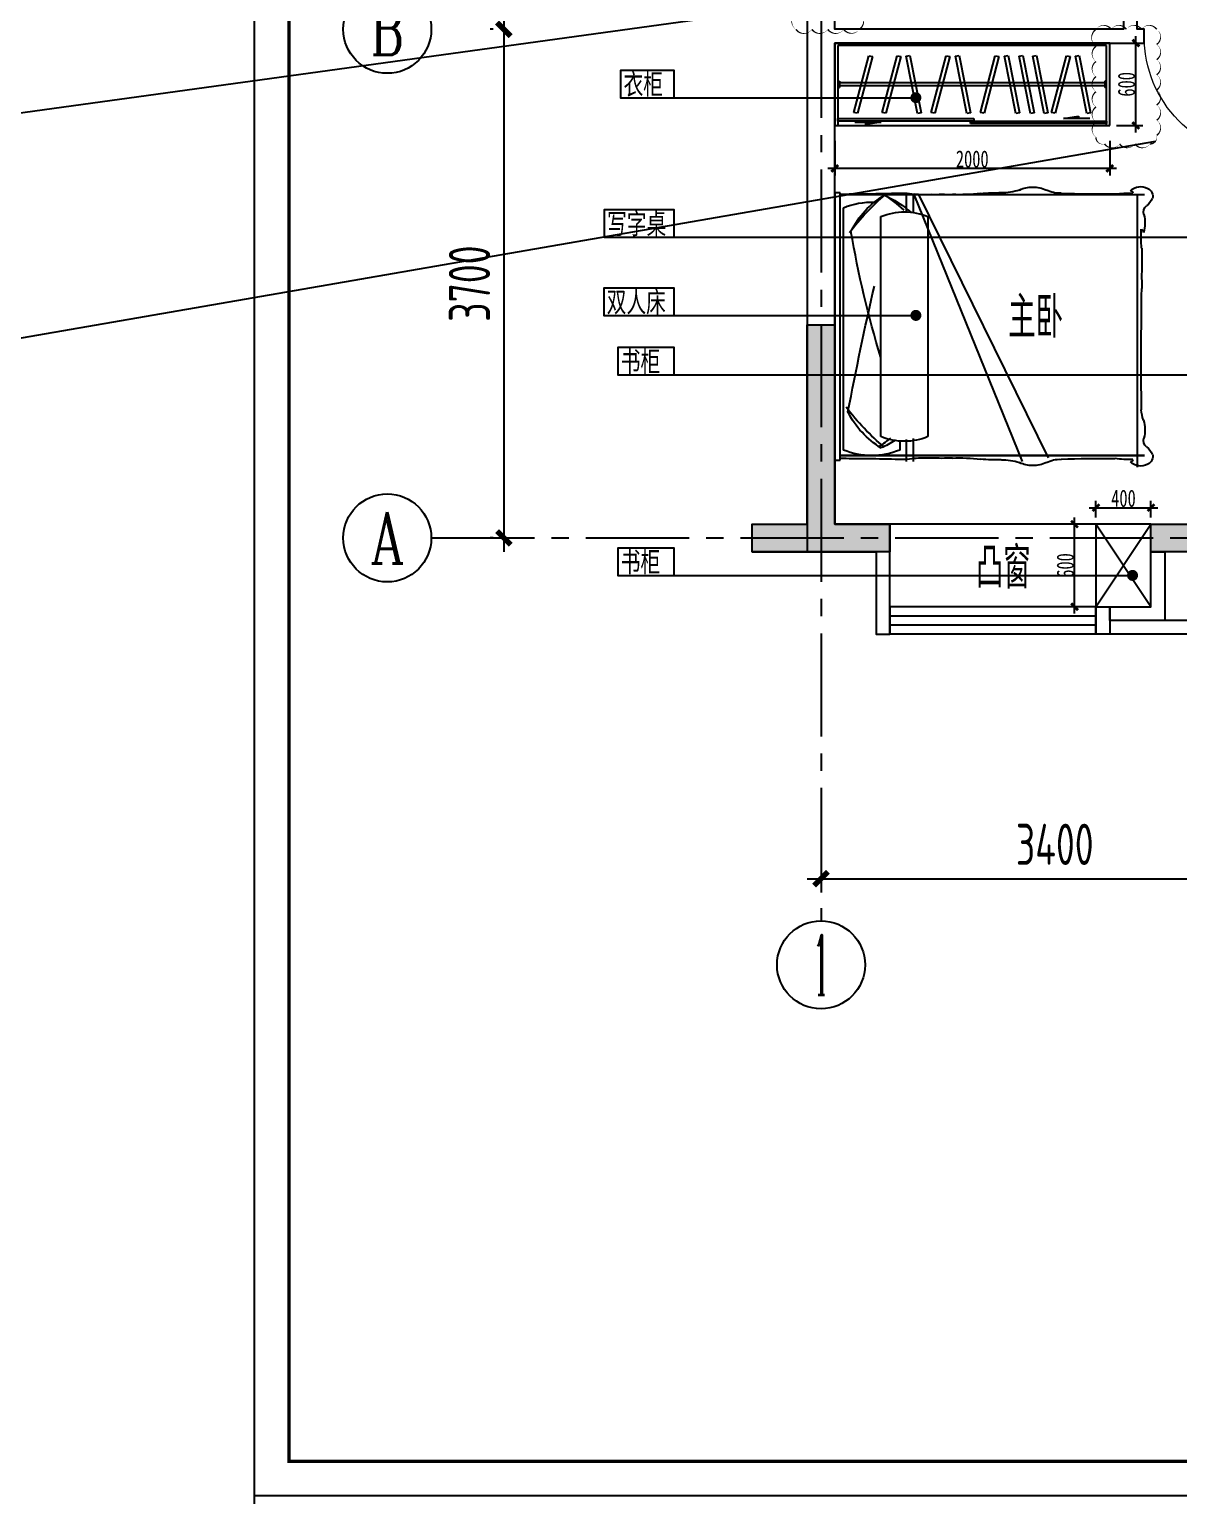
# Model space of a CAD drawing. Header units: millimetres. Extents: x -133666 to 880576, y -269375 to 86941.
# Drawn here: x 20716 to 29075, y -106042 to -95375 of the extents above; entities that cross this region are included whole.
import ezdxf
from ezdxf.enums import TextEntityAlignment as Align

# ---------------------------------------------------------------- set-up
doc = ezdxf.new("R2010")
doc.units = ezdxf.units.MM
doc.header["$LTSCALE"] = 1000
for name, pattern in [('CENTER', [50.8, 31.75, -6.35, 6.35, -6.35]), ('CENTER2', [1.125, 0.75, -0.125, 0.125, -0.125]), ('DASH', [0.35, 0.25, -0.1])]:
    doc.linetypes.add(name, pattern=pattern)
doc.layers.get('0').update_dxf_attribs({"linetype": 'CONTINUOUS'})
doc.layers.get('Defpoints').update_dxf_attribs({"color": 6, "linetype": 'CONTINUOUS'})
for name, color, linetype in [('6#轴网(1-4)20181120$0$11 12 17 18 19 20 21 22-ZW$0$AXIS_轴号_A', 8, 'CONTINUOUS'), ('6#轴网(1-4)20181120$0$11 12 17 18 19 20 21 22-ZW$0$AXIS_轴文_A', 8, 'CONTINUOUS'), ('6#轴网(1-4)20181120$0$AXIS_TEXT', 8, 'CONTINUOUS'), ('A-FUR', 8, 'CONTINUOUS'), ('A-Lvtry', 5, 'CONTINUOUS'), ('A-看线', 105, 'CONTINUOUS'), ('AXIS', 253, 'CENTER'), ('BORDER', 7, 'CONTINUOUS'), ('DIM', 3, 'CONTINUOUS'), ('PUB_HATCH', 8, 'CONTINUOUS'), ('PUB_TEXT', 7, 'CONTINUOUS'), ('WALL', 2, 'CONTINUOUS'), ('WINDOW', 4, 'CONTINUOUS'), ('ZZ001-PC 轮廓', 30, 'CONTINUOUS'), ('剪力墙', 6, 'CONTINUOUS'), ('栏杆', 142, 'CONTINUOUS')]:
    doc.layers.add(name, color=color, linetype=linetype)
doc.layers.add('S-ANNO-REVS', color=1, linetype='CONTINUOUS', true_color=0xff0000, plot=False)
doc.styles.add('6#轴网(1-4)20181120$0$11 12 17 18 19 20 21 22-ZW$0$_TCH_AXIS', font='COMPLEX', dxfattribs={"bigfont": 'GBCBIG'})
doc.styles.add('6#轴网(1-4)20181120$0$COMPLEX', font='COMPLEX')
doc.styles.add('DIM', font='', dxfattribs={"width": 0.7})
doc.styles.get("Standard").update_dxf_attribs({"font": 'tssdeng.shx', "bigfont": 'tssdchn.shx'})
doc.styles.add('ZZ', font='tssdeng.shx', dxfattribs={"width": 0.7, "bigfont": 'tssdchn.shx'})
doc.styles.add('黑体', font='simhei.ttf')
doc.styles.get('DIM').set_extended_font_data('SimSun')
doc.dimstyles.new('TSSD_100_100', dxfattribs={"dimtxt": 300, "dimasz": 100, "dimexe": 100, "dimexo": 250, "dimgap": 100, "dimtad": 1, "dimdec": 0, "dimzin": 0, "dimdsep": 46, "dimtxsty": 'ZZ', "dimblk": 'ARCHTICK', "dimcen": 0, "dimdle": 100, "dimclrd": 256, "dimclrt": 7, "dimadec": 0, "dimazin": 0, "dimtfac": 1, "dimtdec": 0, "dimtix": 1, "dimtmove": 2, "dimatfit": 3, "dimfxl": 0, "dimtolj": 1, "dimtzin": 0, "dimarcsym": 0})
doc.dimstyles.new('金螳螂1-50', dxfattribs={"dimscale": 50, "dimtxt": 2.5, "dimasz": 1, "dimexe": 1, "dimexo": 1, "dimgap": 0.1, "dimtad": 1, "dimdec": 0, "dimrnd": 5, "dimzin": 0, "dimdsep": 46, "dimtxsty": 'DIM', "dimblk": 'ARCHTICK', "dimcen": 2, "dimdle": 1, "dimclrd": 254, "dimclre": 254, "dimclrt": 30, "dimadec": 0, "dimazin": 0, "dimtfac": 1, "dimtdec": 0, "dimtix": 1, "dimtmove": 2, "dimatfit": 3, "dimldrblk": 'A', "dimfxl": 0, "dimtolj": 1, "dimtzin": 0, "dimarcsym": 0})

# ---------------------------------------------------------------- blocks, each defined once
blk = doc.blocks.new('u5g')
at = {"color": 8, "linetype": 'DASH', "ltscale": 20}
for p, q in [((20, -300), (30, -300)), ((20, -350), (30, -350)), ((30, -300), (30, -350)), ((1695, -312.5), (30, -312.5)), ((1695, -337.5), (30, -337.5)), ((1705, -300), (1695, -300)), ((1695, -300), (1695, -350)), ((1705, -350), (1695, -350))]:
    blk.add_line(p, q, dxfattribs=at)
at = {"color": 8, "ltscale": 20}
for p, q in [((124.9, -623), (290.1, -623)), ((290.1, -623), (195, -641.9)), ((195, -641.9), (195, -623)), ((1434.9, -595), (1530, -576.1)), ((1600.1, -595), (1434.9, -595)), ((1530, -576.1), (1530, -595))]:
    blk.add_line(p, q, dxfattribs=at)
at = {"linetype": 'DASH', "ltscale": 20}
for points in [[(1725, 0), (0, 0), (0, -650), (1725, -650)], [(20, -595), (872.5, -595), (872.5, -615), (20, -615)], [(852.5, -615), (1705, -615), (1705, -635), (852.5, -635)]]:
    blk.add_lwpolyline(points, close=True, dxfattribs=at)
blk.add_lwpolyline([(1705, -650), (1705, -20), (20, -20), (20, -650)], dxfattribs=at)
at = {"color": 8, "linetype": 'DASH', "ltscale": 20}
for points in [[(120.6, -547.7), (214.1, -99.8), (237.1, -104.6), (143.5, -552.5)], [(297.3, -547.7), (390.9, -99.8), (413.8, -104.6), (320.3, -552.5)], [(518.6, -554.1), (447.8, -102.1), (471, -98.4), (541.8, -550.4)], [(604.7, -547.7), (698.2, -99.8), (721.2, -104.6), (627.7, -552.5)], [(827.7, -554.1), (756.9, -102.1), (780.1, -98.4), (850.9, -550.4)], [(913.8, -547.7), (1007.3, -99.8), (1030.3, -104.6), (936.8, -552.5)], [(1135.1, -554.1), (1064.3, -102.1), (1087.5, -98.4), (1158.3, -550.4)], [(1228.3, -554.1), (1157.5, -102.1), (1180.7, -98.4), (1251.5, -550.4)], [(1313.9, -554.1), (1243.1, -102.1), (1266.3, -98.4), (1337.1, -550.4)], [(1360, -547.7), (1453.5, -99.8), (1476.5, -104.6), (1383, -552.5)], [(1581.2, -554.1), (1510.4, -102.1), (1533.7, -98.4), (1604.4, -550.4)]]:
    blk.add_lwpolyline(points, close=True, dxfattribs=at)
blk = doc.blocks.new('床-次')
for p, q in [((-40, -1196, 0), (-40, 750)), ((-40, 750), (0, 750)), ((0, 750), (0, -1196, 0)), ((-40, 738), (-2254, 738, 0)), ((-40, 738), (-2254, 738, 0)), ((-2200, 738, 0), (-2200, -1247, 0)), ((-608, 738), (-1552, -1178, 0)), ((-575, 738), (-1364, -1204, 0)), ((-571, 738), (-571, 606)), ((-520, 738), (-520, 615)), ((-63, -1122, 0), (-63, 641)), ((-678, 577), (-678, -1024, 0)), ((-336, -1024, 0), (-336, 577)), ((-571, -1037, 0), (-571, -1204, 0)), ((-520, -1046, 0), (-520, -1204, 0)), ((-473, -1057, 0), (-473, -1122, 0)), ((-40, -1158, 0), (-2254, -1158, 0)), ((-40, -1161, 0), (-2254, -1161, 0)), ((0, -1196, 0), (-40, -1196, 0)), ((0, -1196, 0), (0, -1196, 0))]:
    blk.add_line(p, q)
for centre, radius, start, end in [((-2251, 726, 0), 61.8, 114.6552, 197.0582), ((-2225, 689, 0), 106, 45.7841, 118.7213), ((-2151, 749, 0), 16, 93.3957, 183.4418), ((-2166, -467, 0), 1215, 83.9678, 90.0408), ((-1636, 955), 209, 267.1562, 297.4576), ((-1447, 581), 210, 87.9632, 116.1276), ((-1431, 599), 192, 63.047, 92.6492), ((-1226, 1105), 355, 250.6064, 272.328), ((-1221, -1525), 2276, 85.9688, 89.7495), ((-481, 164), 584, 86.0367, 99.5331), ((-2183, 764, 0), 138, 203.7061, 231.956), ((-2298, 610, 0), 53.6, 340.2311, 55.8644), ((-1899, 5580, 0), 4841, 268.3597, 272.9952), ((-909, 2045), 1309, 263.3302, 272.3581), ((-778, -774), 1513, 87.0776, 92.9224), ((-656, 1541), 806, 266.782, 275.5915), ((-58, 47), 749, 113.8347, 131.4622), ((532, -530), 1549, 124.5749, 131.8881), ((-775, -20652), 21401, 88.4924, 89.1043), ((-1547, -637), 1811, 37.3131, 49.4206), ((-690, 186), 638, 26.4088, 59.0003), ((-268, 143), 539, 67.6212, 92.1024), ((-160, -2198), 2940, 87.6616, 91.0116), ((-2020, 531, 0), 236, 164.9987, 197.1808), ((-507, 162), 449, 67.6212, 112.3788), ((-2203, 452, 0), 43.4, 129.0734, 167.946), ((-3162, 430, 0), 934, 354.9526, 3.4165), ((-7155, 1654, 0), 7136, 342.8602, 350.4427), ((5543, 272, 0), 7776, 179.4426, 181.0757), ((-1420, 79, 0), 813, 176.6723, 181.7242), ((-34508, -459, 0), 32279, 359.3428, 0.9116), ((-27131, -6036, 0), 27529, 10.8714, 12.8171), ((-2529, -808, 0), 300, 341.3052, 356.0421), ((-1524, 287, 0), 1811, 309.9646, 322.6869), ((-667, -560, 0), 638, 300.9997, 333.5912), ((-2020, -974, 0), 236, 162.8192, 195.0013), ((-2298, -1053, 0), 53.6, 304.1356, 19.7689), ((-507, -609, 0), 449, 247.6212, 292.3788), ((-35, -421, 0), 749, 237.4638, 246.1653), ((555, 180, 0), 1549, 231.6372, 235.4251), ((-2251, -1169, 0), 61.8, 162.9418, 245.3448), ((-2183, -1207, 0), 138, 128.044, 156.2939), ((-268, -623, 0), 539, 247.6212, 292.3788), ((-2225, -1132, 0), 106, 241.2787, 314.2159), ((-2166, 24, 0), 1215, 269.9592, 276.0322), ((-2151, -1192, 0), 16, 176.5582, 266.6043), ((-1899, -6023, 0), 4841, 87.0048, 91.6403), ((-1636, -1398, 0), 209, 62.5424, 92.8438), ((-1447, -1024, 0), 210, 243.8724, 272.0368), ((-1431, -1042, 0), 192, 267.3508, 296.953), ((-1226, -1548, 0), 355, 87.672, 109.3936), ((-1221, 1082, 0), 2276, 270.2505, 274.0312), ((-909, -2488, 0), 1309, 87.6419, 96.6698), ((-778, 331, 0), 1513, 267.0776, 272.9224), ((-656, -1984, 0), 806, 84.4085, 93.218), ((-481, -607, 0), 584, 260.4669, 273.9633), ((-775, 20209, 0), 21401, 270.8957, 271.5076), ((-160, 1755, 0), 2940, 268.9884, 272.3384)]:
    blk.add_arc(centre, radius, start, end)
blk = doc.blocks.new('6#轴网(1-4)20181120$0$_AXISO')
at = {"color": 8}
blk.add_circle((0, 0), 0.5, dxfattribs=at)
at = {"layer": '6#轴网(1-4)20181120$0$AXIS_TEXT', "color": 8, "style": '6#轴网(1-4)20181120$0$COMPLEX', "width": 1.041667}
blk.add_attdef('A', text='', height=0.56, dxfattribs=at).set_placement((-0.25, -0.28), (0.25, -0.28), align=Align.FIT)
blk = doc.blocks.new('_ArchTick')
at = {"color": 0, "linetype": 'ByBlock', "const_width": 0.4}
blk.add_lwpolyline([(-0.5, -0.5), (0.5, 0.5)], dxfattribs=at)
blk = doc.blocks.new('*D349')
at = {"layer": 'Defpoints', "color": 0, "transparency": 16777216}
for p in [(3400, -1600), (0, -1725), (3400, -2379)]:
    blk.add_point(p, dxfattribs=at)
at = {"layer": 'DIM', "color": 0, "lineweight": -2, "transparency": 16777216}
for p, q in [((3400, -1850), (3400, -2479)), ((0, -1975), (0, -2479))]:
    blk.add_line(p, q, dxfattribs=at)
at = {"layer": 'DIM', "lineweight": -2, "transparency": 16777216}
blk.add_line((-100, -2379), (3500, -2379), dxfattribs=at)
at = {"layer": 'DIM', "lineweight": -2, "transparency": 16777216, "xscale": 100, "yscale": 100, "zscale": 100, "rotation": 180}
blk.add_blockref('_ArchTick', (0, -2379), dxfattribs=at)
at = {"layer": 'DIM', "lineweight": -2, "transparency": 16777216, "xscale": 100, "yscale": 100, "zscale": 100}
blk.add_blockref('_ArchTick', (3400, -2379), dxfattribs=at)
at = {"layer": 'DIM', "color": 7, "transparency": 16777216, "insert": (1700, -2129), "char_height": 300, "attachment_point": 5, "style": 'ZZ'}
blk.add_mtext('\\A1;3400', dxfattribs=at)
blk = doc.blocks.new('*D351')
at = {"layer": 'Defpoints', "color": 0, "transparency": 16777216}
for p in [(-2135, 5800), (-2307, 3800), (-2135, 3800)]:
    blk.add_point(p, dxfattribs=at)
at = {"layer": 'DIM', "lineweight": -2, "transparency": 16777216}
blk.add_line((-2307, 5900), (-2307, 3700), dxfattribs=at)
at = {"layer": 'DIM', "color": 0, "lineweight": -2, "transparency": 16777216}
for p, q in [((-2385, 5800), (-2407, 5800)), ((-2385, 3800), (-2407, 3800))]:
    blk.add_line(p, q, dxfattribs=at)
at = {"layer": 'DIM', "lineweight": -2, "transparency": 16777216, "xscale": 100, "yscale": 100, "zscale": 100}
for p, rotation in [((-2307, 5800), 90), ((-2307, 3800), 270)]:
    blk.add_blockref('_ArchTick', p, dxfattribs=dict(at, rotation=rotation))
at = {"layer": 'DIM', "color": 7, "transparency": 16777216, "insert": (-2557, 4800), "char_height": 300, "attachment_point": 5, "rotation": 90, "style": 'ZZ'}
blk.add_mtext('\\A1;2000', dxfattribs=at)
blk = doc.blocks.new('*D352')
at = {"layer": 'Defpoints', "color": 0, "transparency": 16777216}
for p in [(-2135, 3800), (-2307, 100), (-2135, 100)]:
    blk.add_point(p, dxfattribs=at)
at = {"layer": 'DIM', "lineweight": -2, "transparency": 16777216}
blk.add_line((-2307, 3900), (-2307, 0), dxfattribs=at)
at = {"layer": 'DIM', "color": 0, "lineweight": -2, "transparency": 16777216}
for p, q in [((-2385, 3800), (-2407, 3800)), ((-2385, 100), (-2407, 100))]:
    blk.add_line(p, q, dxfattribs=at)
at = {"layer": 'DIM', "lineweight": -2, "transparency": 16777216, "xscale": 100, "yscale": 100, "zscale": 100}
for p, rotation in [((-2307, 3800), 90), ((-2307, 100), 270)]:
    blk.add_blockref('_ArchTick', p, dxfattribs=dict(at, rotation=rotation))
at = {"layer": 'DIM', "color": 7, "transparency": 16777216, "insert": (-2557, 1950), "char_height": 300, "attachment_point": 5, "rotation": 90, "style": 'ZZ'}
blk.add_mtext('\\A1;3700', dxfattribs=at)
blk = doc.blocks.new('*D322')
at = {"layer": 'Defpoints', "color": 0, "transparency": 16777216}
for p in [(26574, -96075), (28574, -96075), (26574, -96387)]:
    blk.add_point(p, dxfattribs=at)
at = {"layer": 'DIM', "color": 254, "lineweight": -2, "transparency": 16777216}
for p, q in [((26574, -96187), (26574, -96437)), ((28574, -96187), (28574, -96437)), ((28624, -96387), (26524, -96387))]:
    blk.add_line(p, q, dxfattribs=at)
at = {"layer": 'DIM', "color": 254, "lineweight": -2, "transparency": 16777216, "xscale": 50, "yscale": 50, "zscale": 50, "rotation": 180}
blk.add_blockref('_ArchTick', (26574, -96387), dxfattribs=at)
at = {"layer": 'DIM', "color": 254, "lineweight": -2, "transparency": 16777216, "xscale": 50, "yscale": 50, "zscale": 50}
blk.add_blockref('_ArchTick', (28574, -96387), dxfattribs=at)
at = {"layer": 'DIM', "color": 30, "transparency": 16777216, "insert": (27574, -96319), "char_height": 125, "attachment_point": 5, "style": 'DIM'}
blk.add_mtext('\\A1;2000', dxfattribs=at)
blk = doc.blocks.new('A')
for p, q in [((-0.37, 0), (-2.13, 0)), ((-1.44, 1.15), (-1.09, 1.44)), ((-1.44, 1.15), (-0.37, 0)), ((-1.44, -1.15), (-0.37, 0)), ((-1.09, 1.44), (0, 0)), ((-1.09, -1.44), (0, 0)), ((-1.44, -1.15), (-1.09, -1.44))]:
    blk.add_line(p, q)
for points in [[(-1.44, 1.15), (-1.09, 1.44), (-0.37, 0), (0, 0)], [(-1.44, -1.15), (-1.09, -1.44), (-0.37, 0), (0, 0)]]:
    blk.add_solid(points)
blk = doc.blocks.new('$TCHSYS$WIN2D')
for p, q in [((-0.5, 0.5), (0.5, 0.5)), ((-0.5, 0.5), (-0.5, -0.5)), ((0.5, 0.5), (0.5, -0.5)), ((0.5, 0.1667), (-0.5, 0.1667)), ((0.5, -0.1667), (-0.5, -0.1667)), ((-0.5, -0.5), (0.5, -0.5))]:
    blk.add_line(p, q)
blk = doc.blocks.new('$DorLib2D$00000001')
for p, q in [((0.45, 0.975), (0.5, 0.975)), ((0.45, 0), (0.45, 0.975)), ((0.5, 0), (0.5, 0.975)), ((0.5, 0), (0.45, 0))]:
    blk.add_line(p, q)
at = {"lineweight": 13}
blk.add_arc((0.475, 0), 0.975, 91.4693, 180, dxfattribs=at)
blk = doc.blocks.new('B20190310213323')
at = {"layer": 'PUB_HATCH'}
for points in [[(-400, 0), (-400, 200), (0, 200), (0, 1650), (200, 1650), (200, 200), (600, 200), (600, 0)], [(3400, 200), (3400, 1650), (3600, 1650), (3600, 0), (2500, 0), (2500, 200)]]:
    blk.add_hatch(color=256, dxfattribs=at).paths.add_polyline_path(points)
at = {"layer": 'A-看线'}
blk.add_lwpolyline([(2100, 200), (600, 200)], dxfattribs=at)
at = {"layer": 'WALL'}
for points in [[(600, -400), (600, 200), (200, 200), (200, 3700), (2450, 3700), (2450, 3800), (2400, 3800), (2400, 3900), (2300, 3900), (2300, 3800), (200, 3800), (200, 6500), (0, 6500), (0, 0), (500, 0), (500, -600), (600, -600), (600, -400)], [(3600, 1650), (3600, 200), (4000, 200), (4000, 0), (3500, 0), (3500, -600), (3400, -600), (3400, 0), (2500, 0), (2500, 0), (2500, 200), (2500, 200), (2500, 200), (3400, 200), (3400, 1650)]]:
    blk.add_lwpolyline(points, dxfattribs=at)
for points in [[(2200, -400), (2500, -400), (2500, 0), (2600, 0), (2600, -500), (2200, -500)], [(2100, -400), (2200, -400), (2200, -600), (2100, -600)]]:
    blk.add_lwpolyline(points, close=True, dxfattribs=at)
at = {"layer": '剪力墙', "elevation": 0}
blk.add_lwpolyline([(-400, 0), (-400, 200), (0, 200), (0, 1650), (200, 1650), (200, 200), (600, 200), (600, 0), (-400, 0), (200, 0)], dxfattribs=at)
blk.add_lwpolyline([(3400, 200), (3400, 1650), (3600, 1650), (3600, 0), (2500, 0), (2500, 200)], close=True, dxfattribs=at)
at = {"layer": '栏杆'}
for points in [[(3400, -500), (2200, -500)], [(3400, -600), (2200, -600)]]:
    blk.add_lwpolyline(points, dxfattribs=at)
at = {"layer": 'WINDOW', "xscale": -900, "yscale": 900, "zscale": -900, "rotation": 180}
blk.add_blockref('$DorLib2D$00000001', (2900, 3750), dxfattribs=at)
at = {"layer": 'WINDOW', "xscale": -1500, "yscale": 200, "zscale": 1500}
blk.add_blockref('$TCHSYS$WIN2D', (1350, -500), dxfattribs=at)
blk = doc.blocks.new('*D314')
at = {"layer": 'Defpoints', "color": 0, "transparency": 16777216}
for p in [(28574, -95475), (28764, -95475), (28574, -96075)]:
    blk.add_point(p, dxfattribs=at)
at = {"layer": 'DIM', "color": 254, "lineweight": -2, "transparency": 16777216}
for p, q in [((28764, -96125), (28764, -95425)), ((28624, -95475), (28814, -95475)), ((28624, -96075), (28814, -96075))]:
    blk.add_line(p, q, dxfattribs=at)
at = {"layer": 'DIM', "color": 254, "lineweight": -2, "transparency": 16777216, "xscale": 50, "yscale": 50, "zscale": 50}
for p, rotation in [((28764, -95475), 90), ((28764, -96075), 270)]:
    blk.add_blockref('_ArchTick', p, dxfattribs=dict(at, rotation=rotation))
at = {"layer": 'DIM', "color": 30, "transparency": 16777216, "insert": (28696, -95775), "char_height": 125, "attachment_point": 5, "rotation": 90, "style": 'DIM'}
blk.add_mtext('\\A1;600', dxfattribs=at)
blk = doc.blocks.new('B20190319225928')
at = {"layer": 'BORDER'}
blk.add_lwpolyline([(0, 0), (0, 29700), (42000, 29700), (42000, 0)], close=True, dxfattribs=at)
at = {"layer": 'BORDER', "const_width": 50}
blk.add_lwpolyline([(2500, 500), (2500, 29200), (41500, 29200), (41500, 500)], close=True, dxfattribs=at)
blk = doc.blocks.new('*D1183')
at = {"layer": 'A-Lvtry', "color": 254, "lineweight": -2, "transparency": 16777216}
for p, q in [((28424, -98975), (28268, -98975)), ((28318, -99625), (28318, -98925)), ((28424, -99575), (28268, -99575))]:
    blk.add_line(p, q, dxfattribs=at)
at = {"layer": 'Defpoints', "color": 0, "transparency": 16777216}
for p in [(28318, -98975), (28474, -98975), (28474, -99575)]:
    blk.add_point(p, dxfattribs=at)
at = {"layer": 'A-Lvtry', "color": 254, "lineweight": -2, "transparency": 16777216, "xscale": 50, "yscale": 50, "zscale": 50}
for p, rotation in [((28318, -98975), 90), ((28318, -99575), 270)]:
    blk.add_blockref('_ArchTick', p, dxfattribs=dict(at, rotation=rotation))
at = {"layer": 'A-Lvtry', "color": 30, "transparency": 16777216, "insert": (28251, -99275), "char_height": 125, "attachment_point": 5, "rotation": 90, "style": 'DIM'}
blk.add_mtext('\\A1;600', dxfattribs=at)
blk = doc.blocks.new('*D1184')
at = {"layer": 'A-Lvtry', "color": 254, "lineweight": -2, "transparency": 16777216}
for p, q in [((28424, -98855), (28924, -98855)), ((28474, -98925), (28474, -98805)), ((28874, -98925), (28874, -98805))]:
    blk.add_line(p, q, dxfattribs=at)
at = {"layer": 'Defpoints', "color": 0, "transparency": 16777216}
for p in [(28874, -98855), (28474, -98975), (28874, -98975)]:
    blk.add_point(p, dxfattribs=at)
at = {"layer": 'A-Lvtry', "color": 254, "lineweight": -2, "transparency": 16777216, "xscale": 50, "yscale": 50, "zscale": 50, "rotation": 180}
blk.add_blockref('_ArchTick', (28474, -98855), dxfattribs=at)
at = {"layer": 'A-Lvtry', "color": 254, "lineweight": -2, "transparency": 16777216, "xscale": 50, "yscale": 50, "zscale": 50}
blk.add_blockref('_ArchTick', (28874, -98855), dxfattribs=at)
at = {"layer": 'A-Lvtry', "color": 30, "transparency": 16777216, "insert": (28674, -98787), "char_height": 125, "attachment_point": 5, "style": 'DIM'}
blk.add_mtext('\\A1;400', dxfattribs=at)
blk = doc.blocks.new('B20190222125856')
at = {"layer": 'AXIS', "linetype": 'CENTER2'}
for p, q in [((0, 11781), (0, -2685.7)), ((-2834.7, 100), (9118.1, 100))]:
    blk.add_line(p, q, dxfattribs=at)
at = {"layer": '6#轴网(1-4)20181120$0$11 12 17 18 19 20 21 22-ZW$0$AXIS_轴号_A', "color": 6}
ref = blk.add_blockref('6#轴网(1-4)20181120$0$_AXISO', (-3154.7, 3800), dxfattribs=dict(at, xscale=640, yscale=640, zscale=640))
ref.add_attrib('A', 'B', dxfattribs={"layer": '6#轴网(1-4)20181120$0$11 12 17 18 19 20 21 22-ZW$0$AXIS_轴文_A', "height": 372.8, "style": '6#轴网(1-4)20181120$0$11 12 17 18 19 20 21 22-ZW$0$_TCH_AXIS', "width": 0.823529}).set_placement((-3278.9, 3613.6), (-3030.4, 3613.6), align=Align.FIT)
ref = blk.add_blockref('6#轴网(1-4)20181120$0$_AXISO', (-3154.7, 100), dxfattribs=dict(at, xscale=640, yscale=640, zscale=640))
ref.add_attrib('A', 'A', dxfattribs={"layer": '6#轴网(1-4)20181120$0$11 12 17 18 19 20 21 22-ZW$0$AXIS_轴文_A', "height": 372.8, "style": '6#轴网(1-4)20181120$0$11 12 17 18 19 20 21 22-ZW$0$_TCH_AXIS', "width": 0.777778}).set_placement((-3278.9, -86.4), (-3030.4, -86.4), align=Align.FIT)
at = {"layer": '6#轴网(1-4)20181120$0$11 12 17 18 19 20 21 22-ZW$0$AXIS_轴号_A'}
ref = blk.add_blockref('6#轴网(1-4)20181120$0$_AXISO', (0, -3005.7), dxfattribs=dict(at, xscale=640, yscale=640, zscale=640))
ref.add_attrib('A', '1', dxfattribs={"layer": '6#轴网(1-4)20181120$0$11 12 17 18 19 20 21 22-ZW$0$AXIS_轴文_A', "height": 435.8, "style": '6#轴网(1-4)20181120$0$11 12 17 18 19 20 21 22-ZW$0$_TCH_AXIS', "width": 0.555556}).set_placement((-51.9, -3223.6), (51.9, -3223.6), align=Align.FIT)
at = {"layer": 'DIM'}
for base, p1, p2, picture, middle in [((-2307.2, 3800), (-2134.7, 5800), (-2134.7, 3800), '*D351', (-2557.2, 4800)), ((-2307.2, 100), (-2134.7, 3800), (-2134.7, 100), '*D352', (-2557.2, 1950))]:
    dim = blk.add_linear_dim(base=base, p1=p1, p2=p2, angle=90, dimstyle='TSSD_100_100', dxfattribs=at)
    dim.commit()
    dim.dimension.update_dxf_attribs({"geometry": picture, "text_midpoint": middle})
dim = blk.add_linear_dim(base=(3400, -2379.1), p1=(0, -1724.9), p2=(3400, -1600), dimstyle='TSSD_100_100', dxfattribs=at)
dim.commit()
dim.dimension.update_dxf_attribs({"geometry": '*D349', "text_midpoint": (1700, -2129.1)})

msp = doc.modelspace()

# ---------------------------------------------------------------- linework, layer by layer
at = {"layer": 'PUB_TEXT'}
for points in [[(25406.5, -95872.2), (25406.5, -95673.3), (25016.6, -95673.3), (25016.6, -95872.2)], [(25406.5, -96886.8), (25406.5, -96687.9), (24896.9, -96687.9), (24896.9, -96886.8)], [(25406.5, -97455.8), (25406.5, -97256.9), (24893.8, -97256.9), (24893.8, -97455.8)], [(25406.5, -97889.4), (25406.5, -97690.5), (24996.5, -97690.5), (24996.5, -97889.4)], [(25406.5, -99347.4), (25406.5, -99148.5), (24996.5, -99148.5), (24996.5, -99347.4)]]:
    msp.add_lwpolyline(points, close=True, dxfattribs=at)
at = {"layer": 'ZZ001-PC 轮廓'}
msp.add_xline((22353.8, -133793.6), (0, 1), dxfattribs=at)

# ---------------------------------------------------------------- block references
at = {"layer": 'A-FUR', "xscale": 1.159400000236928, "yscale": 0.9231000000145286}
msp.add_blockref('u5g', (26574, -95474.8), dxfattribs=at)
at = {"layer": 'A-FUR', "extrusion": (-1.25171e-07, 4.56361e-07, -1), "zscale": -1.000000000000007}
msp.add_blockref('床-次', (-26574, -97313.8, -0.1), dxfattribs=at)
at = {"layer": 'DIM'}
msp.add_blockref('B20190222125856', (26474, -99174.8), dxfattribs=at)

# ---------------------------------------------------------------- texts
at = {"layer": 'PUB_TEXT', "style": '黑体', "width": 0.7}
for s, p in [('衣柜', (25038.1, -95849.4)), ('写字桌', (24918.3, -96864)), ('双人床', (24915.3, -97433)), ('书柜', (25018, -97866.6)), ('书柜', (25018, -99324.6))]:
    msp.add_text(s, height=150, dxfattribs=at).set_placement(p)
at = {"layer": 'PUB_TEXT', "width": 0.7}
for s, p in [('主卧', (27835.6, -97620.2)), ('凸窗', (27600.1, -99442.2))]:
    msp.add_text(s, height=300, dxfattribs=at).set_placement(p)

# ---------------------------------------------------------------- dimensions: what is measured, and where the dimension line sits
at = {"layer": 'DIM'}
dim = msp.add_linear_dim(base=(26574, -96386.5), p1=(28573.9, -96074.8), p2=(26574, -96074.8), dimstyle='金螳螂1-50', dxfattribs=at)
dim.commit()
dim.dimension.update_dxf_attribs({"geometry": '*D322', "text_midpoint": (27573.9, -96319)})

# ---------------------------------------------------------------- next in the draw order: block references
at = {"layer": 'WALL'}
msp.add_blockref('B20190310213323', (26374, -99174.8), dxfattribs=at)

# ---------------------------------------------------------------- next in the draw order: linework, layer by layer
at = {"layer": 'A-FUR'}
for p, q in [((28474, -99574.8), (28874, -98974.8)), ((28874, -99574.8), (28474, -98974.8))]:
    msp.add_line(p, q, dxfattribs=at)
msp.add_lwpolyline([(28474, -99574.8), (28874, -99574.8), (28874, -98974.8), (28474, -98974.8)], close=True, dxfattribs=at)
at = {"layer": 'PUB_TEXT'}
for p, q in [((25406.5, -95872.2), (27163.9, -95872.2)), ((25406.5, -96886.8), (29613.7, -96886.8)), ((25406.5, -97455.8), (27163.9, -97455.8)), ((25406.5, -97889.4), (29613.7, -97889.4)), ((25406.5, -99347.4), (28739.9, -99347.4))]:
    msp.add_line(p, q, dxfattribs=at)
at = {"layer": 'PUB_TEXT', "const_width": 40}
for points in [[(27163.9, -95892.2, 1), (27163.9, -95852.2, 1)], [(27163.9, -97475.8, 1), (27163.9, -97435.8, 1)], [(28739.9, -99367.4, 1), (28739.9, -99327.4, 1)]]:
    msp.add_lwpolyline(points, format="xyb", close=True, dxfattribs=at)
at = {"layer": 'S-ANNO-REVS'}
for p, q in [((26754, -95141.4), (9913.1, -97467.9)), ((28907.2, -96189.9), (8793.1, -99676.8))]:
    msp.add_line(p, q, dxfattribs=at)
for points in [[(26290, -94677.4, 0, 11.6, -0.5205671), (26406, -94677.4, 0, 11.6, -0.5205671), (26522, -94677.4, 0, 11.6, -0.5205671), (26638, -94677.4, 0, 11.6, -0.5205671), (26754, -94677.4, 0, 11.6, -0.5205671), (26754, -94793.4, 0, 11.6, -0.5205671), (26754, -94909.4, 0, 11.6, -0.5205671), (26754, -95025.4, 0, 11.6, -0.5205671), (26754, -95141.4, 0, 11.6, -0.5205671), (26754, -95257.4, 0, 11.6, -0.5205671), (26754, -95373.4, 0, 11.6, -0.5205671), (26639.3, -95374.8, 0, 11.6, -0.5205671), (26523.3, -95374.8, 0, 11.6, -0.5205671), (26407.3, -95374.8, 0, 11.6, -0.5205671), (26291.3, -95374.8, 0, 11.6, -0.5205671), (26290, -95260.2, 0, 11.6, -0.5205671), (26290, -95144.2, 0, 11.6, -0.5205671), (26290, -95028.2, 0, 11.6, -0.5205671), (26290, -94912.2, 0, 11.6, -0.5205671), (26290, -94796.2, 0, 11.6, -0.5205671)], [(28474.4, -95374.8, 0, 11, -0.5205671), (28584.7, -95374.8, 0, 11, -0.5205671), (28694.9, -95374.8, 0, 11, -0.5205671), (28805.1, -95374.8, 0, 11, -0.5205671), (28915.4, -95374.8, 0, 11, -0.5205671), (28915.4, -95485, 0, 11, -0.5205671), (28915.4, -95595.3, 0, 11, -0.5205671), (28915.4, -95705.5, 0, 11, -0.5205671), (28915.4, -95815.7, 0, 11, -0.5205671), (28915.4, -95926, 0, 11, -0.5205671), (28915.4, -96036.2, 0, 11, -0.5205671), (28915.4, -96146.4, 0, 11, -0.5205671), (28866.9, -96208.2, 0, 11, -0.5205671), (28756.7, -96208.2, 0, 11, -0.5205671), (28646.4, -96208.2, 0, 11, -0.5205671), (28536.2, -96208.2, 0, 11, -0.5205671), (28474.4, -96159.7, 0, 11, -0.5205671), (28474.4, -96049.5, 0, 11, -0.5205671), (28474.4, -95939.3, 0, 11, -0.5205671), (28474.4, -95829, 0, 11, -0.5205671), (28474.4, -95718.8, 0, 11, -0.5205671), (28474.4, -95608.6, 0, 11, -0.5205671), (28474.4, -95498.3, 0, 11, -0.5205671)]]:
    msp.add_lwpolyline(points, format="xyseb", close=True, dxfattribs=at)

# ---------------------------------------------------------------- next in the draw order: block references
at = {"layer": 'WALL', "xscale": 0.5, "yscale": 0.5, "zscale": 0.5, "rotation": 270}
msp.add_blockref('B20190319225928', (22353.8, -85042.1), dxfattribs=at)

# ---------------------------------------------------------------- next in the draw order: dimensions: what is measured, and where the dimension line sits
at = {"layer": 'A-Lvtry'}
dim = msp.add_linear_dim(base=(28874, -98854.6), p1=(28474, -98974.8), p2=(28874, -98974.8), dimstyle='金螳螂1-50', dxfattribs=at)
dim.commit()
dim.dimension.update_dxf_attribs({"geometry": '*D1184', "text_midpoint": (28674, -98787.1)})
dim = msp.add_linear_dim(base=(28318.1, -98974.8), p1=(28474, -99574.8), p2=(28474, -98974.8), angle=90, dimstyle='金螳螂1-50', dxfattribs=at)
dim.commit()
dim.dimension.update_dxf_attribs({"geometry": '*D1183', "text_midpoint": (28250.6, -99274.8)})
at = {"layer": 'DIM'}
dim = msp.add_linear_dim(base=(28763.7, -95474.8), p1=(28573.9, -96074.8), p2=(28573.9, -95474.8), angle=90, dimstyle='金螳螂1-50', dxfattribs=at)
dim.commit()
dim.dimension.update_dxf_attribs({"geometry": '*D314', "text_midpoint": (28696.2, -95774.8)})

doc.saveas('drawing.dxf')
